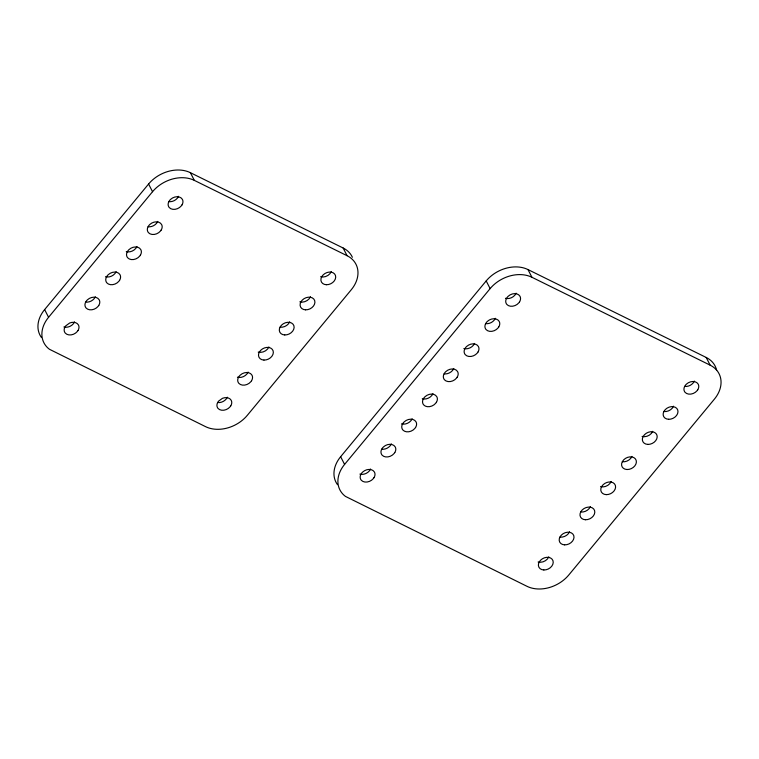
<?xml version="1.0" encoding="UTF-8"?>
<svg xmlns="http://www.w3.org/2000/svg" width="759" height="759" viewBox="0 0 759 759"><rect width="100%" height="100%" fill="white"/><g stroke="black" fill="none" stroke-linecap="round" stroke-linejoin="round"><path stroke-width="1.14" d="M41.489 337.556A31.091 23.643 -27.1 0 1 44.629 309.587L148.593 184.02A31.091 23.643 -27.1 0 1 190.386 172.682L343.134 248.003A31.081 23.633 -27.1 0 1 352.385 257.273M48.576 317.29L152.54 191.714A31.091 23.643 -27.1 0 1 194.332 180.376L347.072 255.707A31.081 23.633 -27.1 0 1 351.294 289.729L247.33 415.306A31.081 23.633 -27.1 0 1 205.547 426.643L49.439 349.273A31.091 23.643 -27.1 0 1 48.576 317.29L44.629 309.587M337.499 484.678A31.091 23.643 -27.1 0 1 340.639 456.719L486.196 280.915A31.091 23.643 -27.1 0 1 527.989 269.578L706.202 357.461A31.081 23.633 -27.1 0 1 716.638 370.259M344.586 464.413L490.134 288.61A31.091 23.643 -27.1 0 1 531.926 277.272L710.149 365.164A31.081 23.633 -27.1 0 1 714.361 399.187L568.795 574.98A31.081 23.633 -27.1 0 1 527.021 586.327L345.449 496.395A31.091 23.643 -27.1 0 1 344.586 464.413L340.639 456.719M706.202 357.461L710.149 365.164M527.989 269.578L531.926 277.272M486.196 280.915L490.134 288.61M343.134 248.003L347.072 255.707M190.386 172.682L194.332 180.376M148.593 184.02L152.54 191.714M631.953 456.425A7.77 5.911 -27.1 0 1 622.342 461.747M548.776 556.888A7.77 5.911 -27.1 0 1 538.122 561.983M673.537 406.198A7.77 5.911 -27.1 0 1 663.926 411.52M569.573 531.765A7.77 5.911 -27.1 0 1 559.962 537.097M590.36 506.651A7.77 5.911 -27.1 0 1 580.758 511.983M611.156 481.538A7.77 5.911 -27.1 0 1 600.502 486.642M652.74 431.311A7.77 5.911 -27.1 0 1 642.086 436.416M694.324 381.084A7.77 5.911 -27.1 0 1 693.821 382.052L693.157 382.972A7.77 5.911 -27.1 0 1 684.722 386.407M412.146 418.769A7.77 5.911 -27.1 0 1 411.634 419.736L410.97 420.657A7.77 5.911 -27.1 0 1 401.483 423.873M432.934 393.655A7.77 5.911 -27.1 0 1 432.431 394.623L431.767 395.543A7.77 5.911 -27.1 0 1 422.279 398.76M370.553 468.996A7.77 5.911 -27.1 0 1 370.05 469.963L369.386 470.893A7.77 5.911 -27.1 0 1 359.899 474.1M495.314 318.306A7.77 5.911 -27.1 0 1 494.811 319.283L494.147 320.203A7.77 5.911 -27.1 0 1 485.703 323.638M516.111 293.192A7.77 5.911 -27.1 0 1 515.598 294.16L514.934 295.09A7.77 5.911 -27.1 0 1 505.447 298.296M453.73 368.542A7.77 5.911 -27.1 0 1 453.227 369.51L452.563 370.43A7.77 5.911 -27.1 0 1 444.119 373.864M391.35 443.882A7.77 5.911 -27.1 0 1 390.847 444.85L390.183 445.77A7.77 5.911 -27.1 0 1 381.739 449.214M474.517 343.429A7.77 5.911 -27.1 0 1 474.014 344.396L473.35 345.317A7.77 5.911 -27.1 0 1 463.863 348.523M74.543 321.873A7.77 5.911 -27.1 0 1 74.04 322.841L73.376 323.761A7.77 5.911 -27.1 0 1 63.889 326.977M136.924 246.533A7.77 5.911 -27.1 0 1 136.421 247.5L135.757 248.421A7.77 5.911 -27.1 0 1 126.269 251.627M331.275 271.627A7.77 5.911 -27.1 0 1 320.611 276.731M227.311 397.204A7.77 5.911 -27.1 0 1 226.799 398.171L226.135 399.092A7.77 5.911 -27.1 0 1 217.7 402.526M310.478 296.741A7.77 5.911 -27.1 0 1 299.824 301.845M95.34 296.76A7.77 5.911 -27.1 0 1 94.837 297.727L94.173 298.648A7.77 5.911 -27.1 0 1 85.729 302.082M116.136 271.646A7.77 5.911 -27.1 0 1 115.624 272.614L114.96 273.534A7.77 5.911 -27.1 0 1 105.473 276.741M248.098 372.09A7.77 5.911 -27.1 0 1 247.595 373.058L246.931 373.978A7.77 5.911 -27.1 0 1 237.444 377.185M157.72 221.41A7.77 5.911 -27.1 0 1 157.217 222.387L156.553 223.307A7.77 5.911 -27.1 0 1 148.109 226.742M178.507 196.296A7.77 5.911 -27.1 0 1 178.004 197.264L177.34 198.194A7.77 5.911 -27.1 0 1 168.906 201.628M268.895 346.977A7.77 5.911 -27.1 0 1 258.24 352.072M289.682 321.863A7.77 5.911 -27.1 0 1 280.08 327.186M77.987 330.544L77.323 331.465A7.77 5.911 -27.1 0 1 65.331 333.144L64.781 332.395A7.77 5.911 -27.1 0 1 65.824 325.791L69.676 323.002A7.77 5.911 -27.1 0 1 78.367 324.861L78.746 325.706A7.77 5.911 -27.1 0 1 77.987 330.544M98.774 305.431L98.11 306.351A7.77 5.911 -27.1 0 1 86.118 308.031L85.568 307.281A7.77 5.911 -27.1 0 1 86.611 300.678L87.418 299.824A7.77 5.911 -27.1 0 1 99.154 299.748L99.543 300.592A7.77 5.911 -27.1 0 1 98.774 305.431M119.571 280.318L118.907 281.238A7.77 5.911 -27.1 0 1 106.915 282.917L106.364 282.168A7.77 5.911 -27.1 0 1 107.408 275.564L108.214 274.711A7.77 5.911 -27.1 0 1 119.95 274.635L120.33 275.479A7.77 5.911 -27.1 0 1 119.571 280.318M140.358 255.195L139.694 256.125A7.77 5.911 -27.1 0 1 127.711 257.804L127.151 257.054A7.77 5.911 -27.1 0 1 128.195 250.451L129.002 249.597A7.77 5.911 -27.1 0 1 140.738 249.521L141.127 250.366A7.77 5.911 -27.1 0 1 140.358 255.195M161.155 230.081L160.491 231.011A7.77 5.911 -27.1 0 1 148.498 232.69L147.948 231.941A7.77 5.911 -27.1 0 1 148.992 225.338L149.798 224.484A7.77 5.911 -27.1 0 1 161.534 224.408L161.923 225.252A7.77 5.911 -27.1 0 1 161.155 230.081M181.951 204.968L181.287 205.888A7.77 5.911 -27.1 0 1 169.295 207.577L168.745 206.818A7.77 5.911 -27.1 0 1 169.788 200.224L170.595 199.37A7.77 5.911 -27.1 0 1 182.331 199.294L182.71 200.139A7.77 5.911 -27.1 0 1 181.951 204.968M230.745 405.875L230.081 406.796A7.77 5.911 -27.1 0 1 218.089 408.475L217.539 407.725A7.77 5.911 -27.1 0 1 218.583 401.122L222.434 398.333A7.77 5.911 -27.1 0 1 231.125 400.192L231.504 401.037A7.77 5.911 -27.1 0 1 230.745 405.875M251.533 380.762L250.868 381.682A7.77 5.911 -27.1 0 1 238.886 383.361L238.326 382.612A7.77 5.911 -27.1 0 1 239.37 376.009L240.176 375.155A7.77 5.911 -27.1 0 1 251.912 375.079L252.301 375.923A7.77 5.911 -27.1 0 1 251.533 380.762M373.997 477.667L373.333 478.587A7.77 5.911 -27.1 0 1 361.341 480.276L360.791 479.527A7.77 5.911 -27.1 0 1 361.834 472.923L362.641 472.07A7.77 5.911 -27.1 0 1 374.377 471.994L374.756 472.838A7.77 5.911 -27.1 0 1 373.997 477.667M394.784 452.554L394.12 453.474A7.77 5.911 -27.1 0 1 382.128 455.163L381.578 454.404A7.77 5.911 -27.1 0 1 382.621 447.81L383.428 446.956A7.77 5.911 -27.1 0 1 395.164 446.871L395.553 447.715A7.77 5.911 -27.1 0 1 394.784 452.554M415.581 427.44L414.917 428.361A7.77 5.911 -27.1 0 1 402.925 430.04L402.374 429.29A7.77 5.911 -27.1 0 1 403.418 422.687L404.224 421.843A7.77 5.911 -27.1 0 1 415.96 421.757L416.34 422.602A7.77 5.911 -27.1 0 1 415.581 427.44M436.368 402.327L435.704 403.247A7.77 5.911 -27.1 0 1 423.721 404.926L423.161 404.177A7.77 5.911 -27.1 0 1 424.205 397.574L425.012 396.72A7.77 5.911 -27.1 0 1 436.748 396.644L437.137 397.488A7.77 5.911 -27.1 0 1 436.368 402.327M457.165 377.214L456.501 378.134A7.77 5.911 -27.1 0 1 444.508 379.813L443.958 379.064A7.77 5.911 -27.1 0 1 445.002 372.46L445.808 371.606A7.77 5.911 -27.1 0 1 457.544 371.531L457.933 372.375A7.77 5.911 -27.1 0 1 457.165 377.214M477.961 352.091L477.297 353.02A7.77 5.911 -27.1 0 1 465.305 354.7L464.755 353.95A7.77 5.911 -27.1 0 1 465.798 347.347L466.605 346.493A7.77 5.911 -27.1 0 1 478.341 346.417L478.72 347.261A7.77 5.911 -27.1 0 1 477.961 352.091M498.748 326.977L498.084 327.907A7.77 5.911 -27.1 0 1 486.092 329.586L485.542 328.837A7.77 5.911 -27.1 0 1 486.585 322.233L487.392 321.38A7.77 5.911 -27.1 0 1 499.128 321.304L499.517 322.148A7.77 5.911 -27.1 0 1 498.748 326.977M519.545 301.864L518.881 302.784A7.77 5.911 -27.1 0 1 506.889 304.473L506.338 303.723A7.77 5.911 -27.1 0 1 507.382 297.12L508.188 296.266A7.77 5.911 -27.1 0 1 519.924 296.19L520.304 297.035A7.77 5.911 -27.1 0 1 519.545 301.864M697.758 389.756L697.104 390.676A7.77 5.911 -27.1 0 1 685.111 392.356L684.561 391.606A7.77 5.911 -27.1 0 1 685.605 385.003L686.402 384.149A7.77 5.911 -27.1 0 1 698.147 384.073L698.527 384.917A7.77 5.911 -27.1 0 1 697.758 389.756M647.816 444.404A7.77 5.911 -27.1 0 0 656.943 435.144A7.77 5.911 -27.1 0 0 644.533 434.66A7.77 5.911 -27.1 0 0 647.816 444.404M585.436 519.744A7.77 5.911 -27.1 0 0 594.563 510.494A7.77 5.911 -27.1 0 0 582.162 510.001A7.77 5.911 -27.1 0 0 585.436 519.744M627.019 469.517A7.77 5.911 -27.1 0 0 636.146 460.258A7.77 5.911 -27.1 0 0 623.746 459.774A7.77 5.911 -27.1 0 0 627.019 469.517M543.852 569.971A7.77 5.911 -27.1 0 0 552.979 560.721A7.77 5.911 -27.1 0 0 540.569 560.227A7.77 5.911 -27.1 0 0 543.852 569.971M606.232 494.631A7.77 5.911 -27.1 0 0 615.359 485.381A7.77 5.911 -27.1 0 0 602.95 484.887A7.77 5.911 -27.1 0 0 606.232 494.631M564.639 544.858A7.77 5.911 -27.1 0 0 573.766 535.607A7.77 5.911 -27.1 0 0 561.366 535.114A7.77 5.911 -27.1 0 0 564.639 544.858M668.603 419.291A7.77 5.911 -27.1 0 0 677.74 410.031A7.77 5.911 -27.1 0 0 665.33 409.537A7.77 5.911 -27.1 0 0 668.603 419.291M326.342 284.72A7.77 5.911 -27.1 0 0 335.469 275.47A7.77 5.911 -27.1 0 0 323.068 274.976A7.77 5.911 -27.1 0 0 326.342 284.72M284.758 334.947A7.77 5.911 -27.1 0 0 293.885 325.696A7.77 5.911 -27.1 0 0 281.485 325.203A7.77 5.911 -27.1 0 0 284.758 334.947M305.554 309.833A7.77 5.911 -27.1 0 0 314.681 300.583A7.77 5.911 -27.1 0 0 302.272 300.09A7.77 5.911 -27.1 0 0 305.554 309.833M263.961 360.07A7.77 5.911 -27.1 0 0 273.098 350.81A7.77 5.911 -27.1 0 0 260.688 350.316A7.77 5.911 -27.1 0 0 263.961 360.07"/></g></svg>
